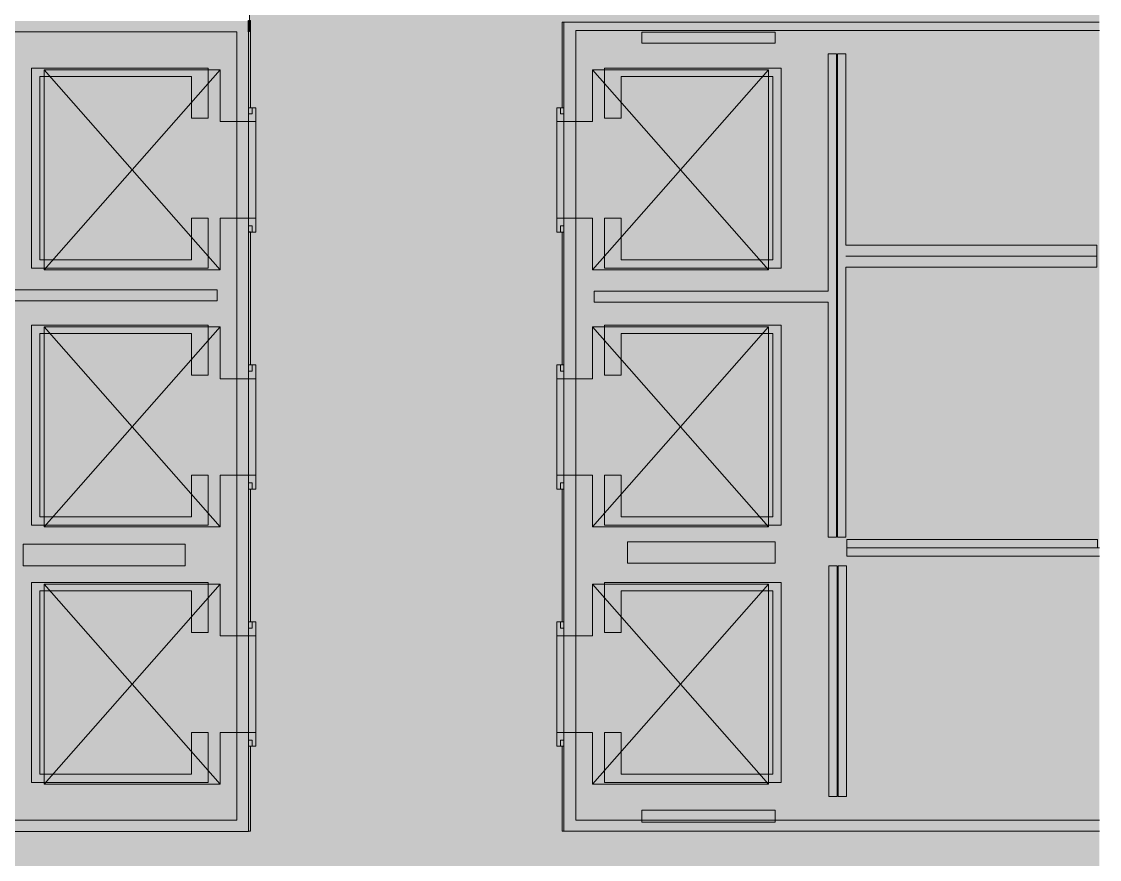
# Model space of a CAD drawing. Header units: inches. Extents: x -1767 to 184, y -1065 to 157.
# Drawn here: x -269.1 to 183.9, y -494.2 to -142.3 of the extents above; entities that cross this region are included whole.
import ezdxf

# ---------------------------------------------------------------- set-up
doc = ezdxf.new("R2010")
doc.units = ezdxf.units.IN
doc.header["$MEASUREMENT"] = 0
for name, color, linetype, lineweight in [('A-DETL-GENF', 92, 'Continuous', 9), ('A-DETL-THIN', 151, 'Continuous', 9), ('A-GENM', 13, 'Continuous', 9), ('A-WALL', 113, 'Continuous', 13), ('A-WALL-PATT', 111, 'Continuous', 13), ('I-WALL', 2, 'Continuous', 13), ('Q-CASE', 31, 'Continuous', 9)]:
    doc.layers.add(name, color=color, linetype=linetype, lineweight=lineweight)

# ---------------------------------------------------------------- blocks, each defined once
blk = doc.blocks.new('Glass Panels - Glass Panels-5197800-FIRST FLOOR')
at = {"layer": 'Q-CASE', "lineweight": 20}
for p, q in [((3205.18, 2484.29), (3205.18, 2540.09)), ((3205.18, 2540.09), (3205.93, 2540.09)), ((3205.93, 2540.09), (3205.93, 2484.29)), ((3205.93, 2484.29), (3205.18, 2484.29))]:
    blk.add_line(p, q, dxfattribs=at)
blk = doc.blocks.new('Glass Panels1 - Glass Panels-5197898-FIRST FLOOR')
at = {"layer": 'Q-CASE', "lineweight": 20}
for p, q in [((3205.18, 2484.29), (3205.18, 2540.09)), ((3205.18, 2540.09), (3205.93, 2540.09)), ((3205.93, 2540.09), (3205.93, 2484.29)), ((3205.93, 2484.29), (3205.18, 2484.29))]:
    blk.add_line(p, q, dxfattribs=at)
blk = doc.blocks.new('Glass Panels2 - Glass Panels-5197916-FIRST FLOOR')
at = {"layer": 'Q-CASE', "lineweight": 20}
for p, q in [((3205.18, 2484.62), (3205.18, 2521.27)), ((3205.18, 2521.27), (3205.93, 2521.27)), ((3205.93, 2521.27), (3205.93, 2484.62)), ((3205.93, 2484.62), (3205.18, 2484.62))]:
    blk.add_line(p, q, dxfattribs=at)
blk = doc.blocks.new('Glass Panels3 - Glass Panels-5197949-FIRST FLOOR')
at = {"layer": 'Q-CASE', "lineweight": 20}
for p, q in [((3183.22, 2445.11), (3183.22, 2480.83)), ((3183.22, 2480.83), (3183.97, 2480.83)), ((3183.97, 2480.83), (3183.97, 2445.11)), ((3183.97, 2445.11), (3183.22, 2445.11))]:
    blk.add_line(p, q, dxfattribs=at)
blk = doc.blocks.new('Glass Panels4 - Glass Panels-5215834-FIRST FLOOR')
at = {"layer": 'Q-CASE', "lineweight": 20}
for p, q in [((-3430.21, 2485.63), (-3430.21, 2541.43)), ((-3430.21, 2541.43), (-3429.46, 2541.43)), ((-3429.46, 2541.43), (-3429.46, 2485.63)), ((-3429.46, 2485.63), (-3430.21, 2485.63))]:
    blk.add_line(p, q, dxfattribs=at)
blk = doc.blocks.new('Glass Panels5 - Glass Panels-5215846-FIRST FLOOR')
at = {"layer": 'Q-CASE', "lineweight": 20}
for p, q in [((-3430.21, 2486.23), (-3430.21, 2542.02)), ((-3430.21, 2542.02), (-3429.46, 2542.02)), ((-3429.46, 2542.02), (-3429.46, 2486.23)), ((-3429.46, 2486.23), (-3430.21, 2486.23))]:
    blk.add_line(p, q, dxfattribs=at)
blk = doc.blocks.new('Glass Panels6 - Glass Panels-5215858-FIRST FLOOR')
at = {"layer": 'Q-CASE', "lineweight": 20}
for p, q in [((-3430.21, 2486.56), (-3430.21, 2522.46)), ((-3430.21, 2522.46), (-3429.46, 2522.46)), ((-3429.46, 2522.46), (-3429.46, 2486.56)), ((-3429.46, 2486.56), (-3430.21, 2486.56))]:
    blk.add_line(p, q, dxfattribs=at)
blk = doc.blocks.new('Glass Panels7 - Glass Panels-5215870-FIRST FLOOR')
at = {"layer": 'Q-CASE', "lineweight": 20}
for p, q in [((-3408.24, 2447.05), (-3408.24, 2482.76)), ((-3408.24, 2482.76), (-3407.49, 2482.76)), ((-3407.49, 2482.76), (-3407.49, 2447.05)), ((-3407.49, 2447.05), (-3408.24, 2447.05))]:
    blk.add_line(p, q, dxfattribs=at)
blk = doc.blocks.new('Elevator_-_Center_284 _1_ - 72_ x 114_ Hospital min_-5225796-FIRST FLOOR')
at = {"layer": 'A-GENM'}
for p, q in [((-45.9, 83.5), (38.1, 9.5)), ((-45.9, 9.5), (38.1, 83.5))]:
    blk.add_line(p, q, dxfattribs=at)
at = {"layer": 'A-GENM', "lineweight": 13}
for p, q in [((38.1, 83.5), (-45.9, 83.5)), ((-45.9, 83.5), (-45.9, 9.5)), ((38.1, 9.5), (38.1, 83.5)), ((-45.9, 9.5), (-24.15, 9.5)), ((-24.15, 9.5), (-24.15, 2.5)), ((16.35, 9.5), (16.35, 2.5)), ((38.1, 9.5), (16.35, 9.5))]:
    blk.add_line(p, q, dxfattribs=at)
blk = doc.blocks.new('Elevator_-_Center_284 _1_ - 72_ x 114_ Hospital min_-5225941-FIRST FLOOR')
at = {"layer": 'A-GENM', "lineweight": 13}
for p, q in [((-24.15, -9.5), (-24.15, -2.5)), ((16.35, -9.5), (16.35, -2.5)), ((-45.9, -83.5), (-45.9, -9.5)), ((-45.9, -9.5), (-24.15, -9.5)), ((38.1, -9.5), (16.35, -9.5)), ((38.1, -9.5), (38.1, -83.5)), ((38.1, -83.5), (-45.9, -83.5))]:
    blk.add_line(p, q, dxfattribs=at)
at = {"layer": 'A-GENM'}
for p, q in [((-45.9, -83.5), (38.1, -9.5)), ((-45.9, -9.5), (38.1, -83.5))]:
    blk.add_line(p, q, dxfattribs=at)
blk = doc.blocks.new('Glass Panels19 - Glass Panels-5226005-FIRST FLOOR')
at = {"layer": 'Q-CASE', "lineweight": 20}
for p, q in [((3352.64, 2781.23), (3354.24, 2781.23)), ((3352.64, 2775.37), (3352.64, 2781.23)), ((3354.24, 2778.59), (3354.24, 2781.23)), ((3354.24, 2781.23), (3355.7, 2781.23)), ((3354.24, 2781.23), (3354.24, 2778.59)), ((3355.7, 2781.23), (3355.7, 2778.59)), ((3355.7, 2778.59), (3354.24, 2778.59)), ((3354.24, 2778.59), (3355.7, 2778.59)), ((3355.7, 2778.59), (3355.7, 2775.37)), ((3355.7, 2775.37), (3352.64, 2775.37)), ((3352.64, 2729.02), (3352.64, 2734.87)), ((3352.64, 2734.87), (3355.7, 2734.87)), ((3354.24, 2729.02), (3354.24, 2731.66)), ((3354.24, 2731.66), (3355.7, 2731.66)), ((3355.7, 2731.66), (3354.24, 2731.66)), ((3354.24, 2731.66), (3354.24, 2729.02)), ((3355.7, 2734.87), (3355.7, 2731.66)), ((3355.7, 2731.66), (3355.7, 2729.02)), ((3354.24, 2729.02), (3352.64, 2729.02)), ((3355.7, 2729.02), (3354.24, 2729.02))]:
    blk.add_line(p, q, dxfattribs=at)
at = {"layer": 'Q-CASE'}
for p, q in [((3352.64, 2734.87), (3352.64, 2775.37)), ((3355.7, 2775.37), (3355.7, 2734.87))]:
    blk.add_line(p, q, dxfattribs=at)
blk = doc.blocks.new('Glass Panels8 - Glass Panels-5226161-FIRST FLOOR')
at = {"layer": 'Q-CASE', "lineweight": 20}
for p, q in [((3352.64, 2781.23), (3354.24, 2781.23)), ((3352.64, 2775.37), (3352.64, 2781.23)), ((3354.24, 2778.59), (3354.24, 2781.23)), ((3354.24, 2781.23), (3355.7, 2781.23)), ((3354.24, 2781.23), (3354.24, 2778.59)), ((3355.7, 2781.23), (3355.7, 2778.59)), ((3355.7, 2778.59), (3354.24, 2778.59)), ((3354.24, 2778.59), (3355.7, 2778.59)), ((3355.7, 2778.59), (3355.7, 2775.37)), ((3355.7, 2775.37), (3352.64, 2775.37)), ((3352.64, 2729.02), (3352.64, 2734.87)), ((3352.64, 2734.87), (3355.7, 2734.87)), ((3354.24, 2729.02), (3354.24, 2731.66)), ((3354.24, 2731.66), (3355.7, 2731.66)), ((3355.7, 2731.66), (3354.24, 2731.66)), ((3354.24, 2731.66), (3354.24, 2729.02)), ((3355.7, 2734.87), (3355.7, 2731.66)), ((3355.7, 2731.66), (3355.7, 2729.02)), ((3354.24, 2729.02), (3352.64, 2729.02)), ((3355.7, 2729.02), (3354.24, 2729.02))]:
    blk.add_line(p, q, dxfattribs=at)
at = {"layer": 'Q-CASE'}
for p, q in [((3352.64, 2734.87), (3352.64, 2775.37)), ((3355.7, 2775.37), (3355.7, 2734.87))]:
    blk.add_line(p, q, dxfattribs=at)
blk = doc.blocks.new('Glass Panels9 - Glass Panels-5226378-FIRST FLOOR')
at = {"layer": 'Q-CASE', "lineweight": 20}
for p, q in [((3352.64, 2781.23), (3354.24, 2781.23)), ((3352.64, 2775.37), (3352.64, 2781.23)), ((3354.24, 2778.59), (3354.24, 2781.23)), ((3354.24, 2781.23), (3355.7, 2781.23)), ((3354.24, 2781.23), (3354.24, 2778.59)), ((3355.7, 2781.23), (3355.7, 2778.59)), ((3355.7, 2778.59), (3354.24, 2778.59)), ((3354.24, 2778.59), (3355.7, 2778.59)), ((3355.7, 2778.59), (3355.7, 2775.37)), ((3355.7, 2775.37), (3352.64, 2775.37)), ((3352.64, 2729.02), (3352.64, 2734.87)), ((3352.64, 2734.87), (3355.7, 2734.87)), ((3354.24, 2729.02), (3354.24, 2731.66)), ((3354.24, 2731.66), (3355.7, 2731.66)), ((3355.7, 2731.66), (3354.24, 2731.66)), ((3354.24, 2731.66), (3354.24, 2729.02)), ((3355.7, 2734.87), (3355.7, 2731.66)), ((3355.7, 2731.66), (3355.7, 2729.02)), ((3354.24, 2729.02), (3352.64, 2729.02)), ((3355.7, 2729.02), (3354.24, 2729.02))]:
    blk.add_line(p, q, dxfattribs=at)
at = {"layer": 'Q-CASE'}
for p, q in [((3352.64, 2734.87), (3352.64, 2775.37)), ((3355.7, 2775.37), (3355.7, 2734.87))]:
    blk.add_line(p, q, dxfattribs=at)
blk = doc.blocks.new('Glass Panels10 - Glass Panels-5226537-FIRST FLOOR')
at = {"layer": 'Q-CASE', "lineweight": 20}
for p, q in [((-3569.98, 2778.59), (-3569.98, 2781.23)), ((-3569.98, 2781.23), (-3568.51, 2781.23)), ((-3568.51, 2781.23), (-3568.51, 2778.59)), ((-3568.51, 2781.23), (-3566.91, 2781.23)), ((-3568.51, 2778.59), (-3568.51, 2781.23)), ((-3566.91, 2781.23), (-3566.91, 2775.37)), ((-3568.51, 2778.59), (-3569.98, 2778.59)), ((-3569.98, 2775.37), (-3569.98, 2778.59)), ((-3569.98, 2778.59), (-3568.51, 2778.59)), ((-3566.91, 2775.37), (-3569.98, 2775.37)), ((-3569.98, 2731.66), (-3569.98, 2734.87)), ((-3569.98, 2734.87), (-3566.91, 2734.87)), ((-3569.98, 2729.02), (-3569.98, 2731.66)), ((-3569.98, 2731.66), (-3568.51, 2731.66)), ((-3568.51, 2731.66), (-3569.98, 2731.66)), ((-3568.51, 2731.66), (-3568.51, 2729.02)), ((-3568.51, 2729.02), (-3568.51, 2731.66)), ((-3566.91, 2734.87), (-3566.91, 2729.02)), ((-3568.51, 2729.02), (-3569.98, 2729.02)), ((-3566.91, 2729.02), (-3568.51, 2729.02))]:
    blk.add_line(p, q, dxfattribs=at)
at = {"layer": 'Q-CASE'}
for p, q in [((-3569.98, 2734.87), (-3569.98, 2775.37)), ((-3566.91, 2775.37), (-3566.91, 2734.87))]:
    blk.add_line(p, q, dxfattribs=at)
blk = doc.blocks.new('Glass Panels11 - Glass Panels-5226582-FIRST FLOOR')
at = {"layer": 'Q-CASE', "lineweight": 20}
for p, q in [((-3569.98, 2778.59), (-3569.98, 2781.23)), ((-3569.98, 2781.23), (-3568.51, 2781.23)), ((-3568.51, 2781.23), (-3568.51, 2778.59)), ((-3568.51, 2781.23), (-3566.91, 2781.23)), ((-3568.51, 2778.59), (-3568.51, 2781.23)), ((-3566.91, 2781.23), (-3566.91, 2775.37)), ((-3568.51, 2778.59), (-3569.98, 2778.59)), ((-3569.98, 2775.37), (-3569.98, 2778.59)), ((-3569.98, 2778.59), (-3568.51, 2778.59)), ((-3566.91, 2775.37), (-3569.98, 2775.37)), ((-3569.98, 2731.66), (-3569.98, 2734.87)), ((-3569.98, 2734.87), (-3566.91, 2734.87)), ((-3569.98, 2729.02), (-3569.98, 2731.66)), ((-3569.98, 2731.66), (-3568.51, 2731.66)), ((-3568.51, 2731.66), (-3569.98, 2731.66)), ((-3568.51, 2731.66), (-3568.51, 2729.02)), ((-3568.51, 2729.02), (-3568.51, 2731.66)), ((-3566.91, 2734.87), (-3566.91, 2729.02)), ((-3568.51, 2729.02), (-3569.98, 2729.02)), ((-3566.91, 2729.02), (-3568.51, 2729.02))]:
    blk.add_line(p, q, dxfattribs=at)
at = {"layer": 'Q-CASE'}
for p, q in [((-3569.98, 2734.87), (-3569.98, 2775.37)), ((-3566.91, 2775.37), (-3566.91, 2734.87))]:
    blk.add_line(p, q, dxfattribs=at)
blk = doc.blocks.new('Glass Panels12 - Glass Panels-5226627-FIRST FLOOR')
at = {"layer": 'Q-CASE', "lineweight": 20}
for p, q in [((-173.64, -397.08), (-173.64, -394.44)), ((-173.64, -394.44), (-172.17, -394.44)), ((-172.17, -397.08), (-173.64, -397.08)), ((-173.64, -400.29), (-173.64, -397.08)), ((-173.64, -397.08), (-172.17, -397.08)), ((-172.17, -394.44), (-172.17, -397.08)), ((-172.17, -394.44), (-170.57, -394.44)), ((-172.17, -397.08), (-172.17, -394.44)), ((-170.57, -394.44), (-170.57, -400.29)), ((-170.57, -400.29), (-173.64, -400.29)), ((-173.64, -444.01), (-173.64, -440.79)), ((-173.64, -440.79), (-170.57, -440.79)), ((-170.57, -440.79), (-170.57, -446.65)), ((-173.64, -446.65), (-173.64, -444.01)), ((-173.64, -444.01), (-172.17, -444.01)), ((-172.17, -444.01), (-173.64, -444.01)), ((-172.17, -446.65), (-173.64, -446.65)), ((-172.17, -444.01), (-172.17, -446.65)), ((-172.17, -446.65), (-172.17, -444.01)), ((-170.57, -446.65), (-172.17, -446.65))]:
    blk.add_line(p, q, dxfattribs=at)
at = {"layer": 'Q-CASE'}
for p, q in [((-173.64, -440.79), (-173.64, -400.29)), ((-170.57, -400.29), (-170.57, -440.79))]:
    blk.add_line(p, q, dxfattribs=at)

msp = doc.modelspace()

# ---------------------------------------------------------------- hatches: boundary and pattern name
at = {"layer": 'A-DETL-GENF'}
h = msp.add_hatch(color=254, dxfattribs=at)
h.paths.add_polyline_path([(-5.39, -1023.03), (183.88, -1023.03), (183.88, -1001.03), (174.11, -1001.03), (174.11, -1004.28), (171.61, -1004.28), (171.61, -1006.53), (153.61, -1006.53), (153.61, -1004.28), (151.36, -1004.28), (151.36, -1001.03), (113.86, -1001.03), (113.86, -1004.28), (111.61, -1004.28), (111.61, -1006.53), (93.61, -1006.53), (93.61, -1004.41), (91.36, -1004.41), (91.36, -1001.16), (54.11, -1001.16), (54.11, -1004.41), (51.61, -1004.41), (51.61, -1010.53), (40.86, -1010.53), (40.86, -1022.53), (-15.64, -1022.53), (-15.64, -1010.03), (-26.39, -1010.03), (-26.39, -1001.28), (-29.14, -1001.28), (-29.14, -1002.03), (-31.64, -1002.03), (-31.64, -1001.28), (-66.14, -1001.28), (-66.14, -1002.03), (-68.39, -1002.03), (-68.39, -1006.53), (-86.39, -1006.53), (-86.39, -1002.03), (-88.64, -1002.03), (-88.64, -1001.28), (-126.14, -1001.28), (-126.14, -1002.03), (-128.39, -1002.03), (-128.39, -1006.53), (-146.39, -1006.53), (-146.39, -1002.53), (-148.89, -1002.53), (-148.89, -1001.78), (-185.89, -1001.78), (-185.89, -1002.53), (-188.39, -1002.53), (-188.39, -1010.03), (-199.14, -1010.03), (-199.14, -1022.53), (-255.64, -1022.53), (-255.64, -1010.28), (-269.01, -1010.28), (-269.01, -993.78), (-246.39, -993.78), (-246.39, -987.03), (-216.39, -987.03), (-216.39, -1017.03), (-215.64, -1017.03), (-215.64, -993.53), (-215.51, -993.53), (-215.51, -987.53), (-210.01, -987.53), (-210.01, -993.53), (-188.39, -993.53), (-188.39, -997.53), (-185.89, -997.53), (-185.89, -1000.78), (-148.89, -1000.78), (-148.89, -997.53), (-146.39, -997.53), (-146.39, -993.53), (-128.39, -993.53), (-128.39, -997.03), (-126.14, -997.03), (-126.14, -1000.28), (-88.64, -1000.28), (-88.64, -997.03), (-86.39, -997.03), (-86.39, -993.53), (-68.39, -993.53), (-68.39, -997.03), (-66.14, -997.03), (-66.14, -1000.28), (-31.64, -1000.28), (-31.64, -997.03), (-29.14, -997.03), (-29.14, -1000.28), (-26.39, -1000.28), (-26.39, -993.53), (-5.39, -993.53), (-5.39, -987.03), (24.61, -987.03), (24.61, -987.53), (29.99, -987.53), (29.99, -994.03), (51.61, -994.03), (51.61, -999.41), (54.11, -999.41), (54.11, -1000.16), (91.36, -1000.16), (91.36, -999.41), (93.61, -999.41), (93.61, -993.53), (111.61, -993.53), (111.61, -999.28), (113.86, -999.28), (113.86, -1000.03), (151.36, -1000.03), (151.36, -999.28), (153.61, -999.28), (153.61, -993.53), (171.61, -993.53), (171.61, -999.28), (174.11, -999.28), (174.11, -1000.03), (183.88, -1000.03), (183.88, -557.54), (-39.64, -557.54), (-39.64, -552.54), (-71.14, -552.54), (-71.14, -552.04), (-39.64, -552.04), (-39.64, -542.54), (183.88, -542.54), (183.88, -482.36), (-41.14, -482.36), (-41.14, -440.79), (-36.14, -440.79), (-36.14, -477.73), (-8.39, -477.73), (-8.39, -473.54), (47.61, -473.54), (47.61, -477.73), (183.88, -477.73), (183.88, -366.79), (77.76, -366.79), (77.76, -359.79), (183.01, -359.79), (183.01, -363.29), (183.88, -363.29), (183.88, -146.04), (-36.14, -146.04), (-36.14, -184.29), (-41.14, -184.29), (-41.14, -142.54), (183.88, -142.54), (183.88, -84.86), (-50.14, -84.86), (-50.14, -84.42), (-173.22, -84.42), (-173.22, -146.42), (-173.82, -146.42), (-173.82, -146.61), (-173.64, -146.62), (-173.64, -184.29), (-178.64, -184.29), (-178.64, -146.61), (-340.08, -146.61), (-340.08, -181.98), (-292.7, -181.98), (-292.7, -155.79), (-283.57, -155.79), (-283.57, -254.98), (-186.89, -254.98), (-186.89, -259.61), (-283.57, -259.61), (-283.57, -358.79), (-292.7, -358.79), (-292.7, -276.12), (-388.7, -276.12), (-388.7, -218.61), (-438.19, -218.61), (-438.19, -188.29), (-433.57, -188.29), (-433.57, -213.98), (-344.71, -213.98), (-344.71, -146.61), (-433.57, -146.61), (-433.57, -148.29), (-438.19, -148.29), (-438.19, -146.61), (-536.59, -146.61), (-536.59, -339.98), (-515.34, -339.98), (-515.34, -476.99), (-448.19, -476.99), (-448.19, -468.3), (-443.57, -468.3), (-443.57, -481.62), (-541.22, -481.62), (-541.22, -450.42), (-612.84, -450.42), (-612.84, -542.54), (-589.64, -542.54), (-589.64, -552.92), (-586.14, -552.92), (-586.14, -557.54), (-617.47, -557.54), (-617.47, -516.92), (-801.57, -516.94), (-801.59, -558.17), (-972.83, -558.17), (-972.83, -516.92), (-1220.57, -516.92), (-1220.57, -834.78), (-1220.32, -834.78), (-1220.32, -838.78), (-1218.07, -838.78), (-1218.07, -842.03), (-1184.89, -842.03), (-1184.89, -838.78), (-1182.64, -838.78), (-1182.64, -834.78), (-1163.64, -834.78), (-1163.64, -847.78), (-1167.57, -847.78), (-1167.57, -852.16), (-1179.57, -852.16), (-1179.57, -847.78), (-1182.64, -847.78), (-1182.64, -843.78), (-1184.89, -843.78), (-1184.89, -843.03), (-1218.07, -843.03), (-1218.07, -843.78), (-1220.32, -843.78), (-1220.32, -847.78), (-1223.57, -847.78), (-1223.57, -843.78), (-1229.89, -843.78), (-1229.89, -878.78), (-1235.14, -878.78), (-1235.14, -881.03), (-1235.39, -881.03), (-1235.39, -914.53), (-1235.14, -914.53), (-1235.14, -916.78), (-1229.89, -916.78), (-1229.89, -932.78), (-1235.26, -932.78), (-1235.26, -935.03), (-1235.39, -935.03), (-1235.39, -968.53), (-1235.26, -968.53), (-1235.26, -970.78), (-1229.89, -970.78), (-1229.89, -1004.78), (-666.89, -1004.78), (-666.89, -982.03), (-667.08, -982.03), (-667.08, -971.03), (-664.58, -971.03), (-664.58, -968.53), (-661.33, -968.53), (-661.33, -935.03), (-664.58, -935.03), (-664.58, -932.53), (-667.08, -932.53), (-667.08, -917.03), (-664.58, -917.03), (-664.58, -914.53), (-661.33, -914.53), (-661.33, -881.03), (-664.58, -881.03), (-664.58, -878.78), (-667.57, -878.78), (-667.57, -847.78), (-680.01, -847.78), (-680.01, -834.78), (-666.88, -834.78), (-666.88, -807.41), (-629.88, -807.41), (-629.88, -842.28), (-652.57, -842.28), (-652.57, -878.78), (-659.58, -878.78), (-659.58, -881.03), (-660.33, -881.03), (-660.33, -914.53), (-659.58, -914.53), (-659.58, -917.03), (-652.08, -917.03), (-652.08, -932.53), (-659.58, -932.53), (-659.58, -935.03), (-660.33, -935.03), (-660.33, -968.53), (-659.58, -968.53), (-659.58, -971.03), (-652.08, -971.03), (-652.08, -979.28), (-623.7, -979.28), (-623.7, -999.78), (-622.89, -999.78), (-622.89, -1006.03), (-620.39, -1006.03), (-620.39, -1006.78), (-583.39, -1006.78), (-583.39, -1006.03), (-580.89, -1006.03), (-580.89, -999.78), (-564.89, -999.78), (-564.89, -1005.9), (-562.39, -1005.9), (-562.39, -1006.65), (-525.14, -1006.65), (-525.14, -1005.9), (-522.89, -1005.9), (-522.89, -999.78), (-485.51, -999.78), (-485.51, -1007.28), (-485.39, -1007.28), (-485.39, -987.03), (-455.39, -987.03), (-455.39, -987.65), (-450.14, -987.65), (-450.14, -993.65), (-455.39, -993.65), (-455.39, -993.78), (-428.39, -993.78), (-428.39, -1000.53), (-425.64, -1000.53), (-425.64, -997.28), (-423.14, -997.28), (-423.14, -1000.53), (-388.64, -1000.53), (-388.64, -997.28), (-386.39, -997.28), (-386.39, -993.78), (-368.39, -993.78), (-368.39, -997.28), (-366.14, -997.28), (-366.14, -1000.53), (-328.64, -1000.53), (-328.64, -997.28), (-326.39, -997.28), (-326.39, -993.78), (-308.39, -993.78), (-308.39, -997.28), (-306.14, -997.28), (-306.14, -1000.53), (-271.64, -1000.53), (-271.64, -997.28), (-269.14, -997.28), (-269.14, -1002.28), (-271.64, -1002.28), (-271.64, -1001.53), (-306.14, -1001.53), (-306.14, -1002.28), (-308.39, -1002.28), (-308.39, -1006.78), (-326.39, -1006.78), (-326.39, -1002.28), (-328.64, -1002.28), (-328.64, -1001.53), (-366.14, -1001.53), (-366.14, -1002.28), (-368.39, -1002.28), (-368.39, -1006.78), (-386.39, -1006.78), (-386.39, -1002.28), (-388.64, -1002.28), (-388.64, -1001.53), (-423.14, -1001.53), (-423.14, -1002.28), (-425.64, -1002.28), (-425.64, -1001.53), (-428.39, -1001.53), (-428.39, -1010.28), (-439.39, -1010.28), (-439.39, -1022.53), (-495.01, -1022.53), (-495.01, -1014.78), (-522.89, -1014.78), (-522.89, -1010.9), (-525.14, -1010.9), (-525.14, -1007.65), (-562.39, -1007.65), (-562.39, -1010.9), (-564.89, -1010.9), (-564.89, -1014.78), (-580.89, -1014.78), (-580.89, -1011.03), (-583.39, -1011.03), (-583.39, -1007.78), (-620.39, -1007.78), (-620.39, -1011.03), (-622.89, -1011.03), (-622.89, -1014.78), (-623.7, -1014.78), (-623.7, -1014.53), (-661.39, -1014.53), (-661.39, -1022.78), (-1235.39, -1022.78), (-1235.39, -1023.03), (-15.64, -1023.03)], flags=0)
h.paths.add_polyline_path([(24.36, -1017.03), (24.36, -1017.03), (0.86, -1017.03)], flags=0)
h.paths.add_polyline_path([(-630.45, -1009.03), (-629.2, -1009.03), (-629.2, -984.78), (-630.45, -984.78), (-630.45, -1008.28), (-660.45, -1008.28), (-660.45, -984.78), (-661.39, -984.78), (-661.39, -1009.03), (-660.45, -1009.03)], flags=0)
h.paths.add_polyline_path([(-999.51, -852.78), (-1011.51, -852.78), (-1011.51, -847.78), (-1014.51, -847.78), (-1014.51, -843.74), (-1016.76, -843.74), (-1016.76, -842.99), (-1050.14, -842.99), (-1050.14, -843.74), (-1052.51, -843.78), (-1052.51, -847.78), (-1055.51, -847.78), (-1055.51, -852.16), (-1067.51, -852.16), (-1067.51, -847.78), (-1070.64, -847.78), (-1070.64, -843.78), (-1072.89, -843.78), (-1072.89, -843.03), (-1106.39, -843.03), (-1106.39, -843.78), (-1108.64, -843.78), (-1108.64, -847.78), (-1111.64, -847.78), (-1111.64, -852.16), (-1123.64, -852.16), (-1123.64, -847.78), (-1127.64, -847.78), (-1127.64, -834.78), (-1108.64, -834.78), (-1108.64, -838.78), (-1106.39, -838.78), (-1106.39, -842.03), (-1072.89, -842.03), (-1072.89, -838.78), (-1070.64, -838.78), (-1070.64, -834.78), (-1052.51, -834.78), (-1052.51, -838.74), (-1050.14, -838.74), (-1050.14, -841.99), (-1016.76, -841.99), (-1016.76, -838.74), (-1014.51, -838.74), (-1014.51, -834.78), (-996.51, -834.78), (-996.51, -838.74), (-994.01, -838.74), (-994.01, -841.99), (-960.76, -841.99), (-960.76, -838.74), (-959.01, -838.74), (-959.01, -808.9), (-939.76, -808.9), (-939.76, -834.78), (-940.39, -834.78), (-940.39, -838.78), (-938.14, -838.78), (-938.14, -842.03), (-904.64, -842.03), (-904.64, -838.78), (-902.39, -838.78), (-902.39, -834.78), (-884.39, -834.78), (-884.39, -838.78), (-882.14, -838.78), (-882.14, -842.03), (-848.64, -842.03), (-848.64, -838.78), (-846.39, -838.78), (-846.39, -834.78), (-828.64, -834.78), (-828.64, -838.75), (-826.14, -838.75), (-826.14, -842), (-792.89, -842), (-792.89, -838.75), (-790.64, -838.75), (-790.64, -834.78), (-772.64, -834.78), (-772.64, -838.72), (-770.14, -838.72), (-770.14, -841.97), (-736.89, -841.97), (-736.89, -838.72), (-734.64, -838.72), (-734.64, -834.78), (-716.01, -834.78), (-716.01, -847.78), (-719.14, -847.78), (-719.14, -852.16), (-731.14, -852.16), (-731.14, -847.78), (-734.64, -847.78), (-734.64, -843.72), (-736.89, -843.72), (-736.89, -842.97), (-770.14, -842.97), (-770.14, -843.72), (-772.64, -843.72), (-772.64, -847.78), (-775.64, -847.78), (-775.64, -852.16), (-787.64, -852.16), (-787.64, -847.78), (-790.64, -847.78), (-790.64, -843.75), (-792.89, -843.75), (-792.89, -843), (-826.14, -843), (-826.14, -843.75), (-828.64, -843.75), (-828.64, -847.78), (-831.64, -847.78), (-831.64, -852.16), (-843.64, -852.16), (-843.64, -847.78), (-846.39, -847.78), (-846.39, -843.78), (-848.64, -843.78), (-848.64, -843.03), (-882.14, -843.03), (-882.14, -843.78), (-884.39, -843.78), (-884.39, -847.78), (-887.39, -847.78), (-887.39, -852.16), (-899.39, -852.16), (-899.39, -847.78), (-902.39, -847.78), (-902.39, -843.78), (-904.64, -843.78), (-904.64, -843.03), (-938.14, -843.03), (-938.14, -843.78), (-940.39, -843.78), (-940.39, -847.78), (-943.39, -847.78), (-943.39, -852.16), (-955.39, -852.16), (-955.39, -847.78), (-959.01, -847.78), (-959.01, -843.74), (-960.76, -843.74), (-960.76, -842.99), (-994.01, -842.99), (-994.01, -843.74), (-996.51, -843.74), (-996.51, -847.78), (-999.51, -847.78)], flags=0)
h.paths.add_polyline_path([(-660.57, -836.78), (-660.57, -812.91), (-661.38, -812.91), (-661.38, -836.78)], flags=0)
h.paths.add_polyline_path([(-636.57, -836.78), (-635.38, -836.78), (-635.38, -812.91), (-636.57, -812.91), (-636.57, -835.59)], flags=0)
h.paths.add_polyline_path([(87.37, -677.68), (57.37, -677.68), (57.37, -647.68), (87.37, -647.68)], flags=0)
h.paths.add_polyline_path([(-272.63, -677.68), (-302.63, -677.68), (-302.63, -647.68), (-272.63, -647.68)], flags=0)
h.paths.add_polyline_path([(-662.63, -677.68), (-662.63, -647.68), (-632.63, -647.68), (-632.63, -677.68)], flags=0)
h.paths.add_polyline_path([(-959.35, -677.68), (-959.35, -647.68), (-935.35, -647.68), (-935.35, -677.68)], flags=0)
h.paths.add_polyline_path([(-546.14, -557.54), (-546.14, -552.92), (-528.64, -552.92), (-528.64, -542.54), (-174.64, -542.54), (-174.64, -552.04), (-143.14, -552.04), (-143.14, -552.54), (-174.64, -552.54), (-174.64, -557.54), (-541.22, -557.54)], flags=0)
h.paths.add_polyline_path([(-178.64, -482.37), (-394.7, -482.37), (-394.7, -464.68), (-382.7, -464.68), (-382.7, -477.74), (-178.64, -477.74), (-178.64, -440.79), (-173.64, -440.79), (-173.64, -482.37)], flags=0)
h.paths.add_polyline_path([(-528.64, -476.99), (-519.97, -476.99), (-519.97, -344.61), (-532.22, -344.61), (-532.22, -476.99)], flags=0)
h.paths.add_polyline_path([(-288.2, -467.79), (-292.7, -467.79), (-292.7, -370.79), (-283.57, -370.79), (-283.57, -467.79), (-288.07, -467.79)], flags=0)
h.paths.add_polyline_path([(70.11, -467.79), (70.11, -370.79), (73.61, -370.79), (73.61, -467.79)], flags=0)
h.paths.add_polyline_path([(77.55, -467.79), (74.05, -467.79), (74.05, -370.79), (77.55, -370.79), (77.55, -450.42)], flags=0)
h.paths.add_polyline_path([(-261.39, -461.79), (-264.89, -461.79), (-264.89, -377.79), (-190.64, -377.79), (-190.64, -398.79), (-197.64, -398.79), (-197.64, -381.29), (-261.39, -381.29), (-261.39, -458.29), (-197.64, -458.29), (-197.64, -440.79), (-190.64, -440.79), (-190.64, -461.79), (-199.04, -461.79)], flags=0)
h.paths.add_polyline_path([(47.61, -461.79), (-24.14, -461.79), (-24.14, -440.79), (-17.14, -440.79), (-17.14, -458.29), (46.61, -458.29), (46.61, -381.29), (-17.14, -381.29), (-17.14, -398.79), (-24.14, -398.79), (-24.14, -377.79), (50.11, -377.79), (50.11, -461.79)], flags=0)
h.paths.add_polyline_path([(-448.19, -428.3), (-448.19, -397.3), (-388.7, -397.3), (-388.7, -297.81), (-384.07, -297.81), (-384.07, -409.3), (-382.7, -409.3), (-382.7, -424.68), (-394.7, -424.68), (-394.7, -409.3), (-443.57, -409.3), (-443.57, -428.3)], flags=0)
h.paths.add_polyline_path([(-178.64, -400.29), (-178.64, -332.79), (-173.64, -332.79), (-173.64, -400.29)], flags=0)
h.paths.add_polyline_path([(-36.14, -400.29), (-41.14, -400.29), (-41.14, -332.79), (-36.14, -332.79), (-36.14, -398.79)], flags=0)
h.paths.add_polyline_path([(-264.89, -370.79), (-268.39, -370.79), (-268.39, -361.79), (-200.39, -361.79), (-200.39, -370.79), (-261.39, -370.79)], flags=0)
h.paths.add_polyline_path([(47.61, -369.79), (-14.39, -369.79), (-14.39, -360.79), (47.61, -360.79)], flags=0)
h.paths.add_polyline_path([(73.86, -358.79), (73.86, -155.79), (77.36, -155.79), (77.36, -236.17), (182.76, -236.17), (182.76, -245.42), (77.36, -245.42), (77.36, -358.79), (74.05, -358.79)], flags=0)
h.paths.add_polyline_path([(73.36, -358.79), (69.86, -358.79), (69.86, -260.11), (-28.39, -260.11), (-28.39, -255.48), (69.86, -255.48), (69.86, -155.79), (73.36, -155.79), (73.36, -289.13)], flags=0)
h.paths.add_polyline_path([(-261.39, -353.79), (-264.89, -353.79), (-264.89, -269.79), (-190.64, -269.79), (-190.64, -290.79), (-197.64, -290.79), (-197.64, -273.29), (-261.39, -273.29), (-261.39, -350.29), (-197.64, -350.29), (-197.64, -332.79), (-190.64, -332.79), (-190.64, -353.79), (-200.39, -353.79)], flags=0)
h.paths.add_polyline_path([(-14.39, -353.79), (-24.14, -353.79), (-24.14, -332.79), (-17.14, -332.79), (-17.14, -350.29), (46.61, -350.29), (46.61, -273.29), (-17.14, -273.29), (-17.14, -290.79), (-24.14, -290.79), (-24.14, -269.79), (50.11, -269.79), (50.11, -353.79), (46.61, -353.79)], flags=0)
h.paths.add_polyline_path([(-41.14, -292.29), (-41.14, -224.79), (-36.14, -224.79), (-36.14, -292.29)], flags=0)
h.paths.add_polyline_path([(-178.64, -292.29), (-178.64, -224.79), (-173.64, -224.79), (-173.64, -292.29)], flags=0)
h.paths.add_polyline_path([(-296.59, -271.5), (-292.7, -271.5), (-292.7, -218.61), (-321.09, -218.61), (-321.09, -271.5), (-306.92, -271.5)], flags=0)
h.paths.add_polyline_path([(-333.1, -271.5), (-325.72, -271.5), (-325.72, -218.61), (-384.07, -218.61), (-384.07, -271.5)], flags=0)
h.paths.add_polyline_path([(-17.14, -245.79), (-24.14, -245.79), (-24.14, -224.79), (-17.14, -224.79), (-17.14, -242.29), (46.61, -242.29), (46.61, -165.29), (-17.14, -165.29), (-17.14, -182.79), (-24.14, -182.79), (-24.14, -161.79), (50.11, -161.79), (50.11, -245.79), (-15.74, -245.79)], flags=0)
h.paths.add_polyline_path([(-261.37, -245.79), (-264.89, -245.79), (-264.89, -161.79), (-190.64, -161.79), (-190.64, -182.79), (-197.64, -182.79), (-197.64, -165.29), (-261.39, -165.29), (-261.39, -242.29), (-197.64, -242.29), (-197.64, -224.79), (-190.64, -224.79), (-190.64, -245.79), (-199.04, -245.79)], flags=0)
h.paths.add_polyline_path([(-306.92, -213.98), (-292.7, -213.98), (-292.7, -186.61), (-340.08, -186.61), (-340.08, -213.98), (-321.09, -213.98)], flags=0)
h.paths.add_polyline_path([(47.61, -151.36), (-8.39, -151.36), (-8.39, -146.73), (47.61, -146.73)], flags=0)
h.paths.add_polyline_path([(61.18, -80.23), (183.88, -80.23), (183.88, 99.97), (183.61, 99.97), (183.61, 104.47), (181.36, 104.47), (181.36, 105.22), (143.86, 105.22), (143.86, 104.47), (141.61, 104.47), (141.61, 99.97), (123.61, 99.97), (123.61, 104.34), (121.36, 104.34), (121.36, 105.09), (84.11, 105.09), (84.11, 104.34), (81.61, 104.34), (81.61, 99.97), (62.98, 99.97), (62.98, 76.84), (22.23, 76.84), (22.23, 99.97), (3.61, 99.97), (3.61, 104.71), (1.36, 104.71), (1.36, 105.46), (-35.89, 105.46), (-35.89, 104.71), (-38.39, 104.71), (-38.39, 99.97), (-43.64, 99.97), (-43.64, -80.23), (-17.8, -80.23)], flags=0)
h.paths.add_polyline_path([(57.23, 82.34), (57.48, 82.34), (57.48, 99.97), (57.23, 99.97)], flags=0)
h.paths.add_polyline_path([(121.36, 106.09), (121.36, 109.34), (123.61, 109.34), (123.61, 111.97), (126.61, 111.97), (126.61, 117.22), (138.61, 117.22), (138.61, 111.97), (141.61, 111.97), (141.61, 109.47), (143.86, 109.47), (143.86, 106.22), (181.36, 106.22), (181.36, 109.47), (183.61, 109.47), (183.61, 111.97), (183.88, 111.97), (183.88, 119.58), (-44.22, 119.58), (-44.22, 117.22), (-41.39, 117.22), (-41.39, 111.97), (-38.39, 111.97), (-38.39, 109.71), (-35.89, 109.71), (-35.89, 106.46), (1.36, 106.46), (1.36, 109.71), (3.61, 109.71), (3.61, 111.97), (6.61, 111.97), (6.61, 116.97), (12.61, 116.97), (12.61, 117.97), (72.61, 117.97), (72.61, 116.97), (78.61, 116.97), (78.61, 111.97), (81.61, 111.97), (81.61, 109.34), (84.11, 109.34), (84.11, 106.09)], flags=0)
at = {"layer": 'A-WALL-PATT', "lineweight": 9}
for points in [[(-178.64, -146.61), (-173.82, -146.61), (-173.82, -141.98), (-536.59, -141.98), (-536.59, -146.61), (-183.97, -146.61)], [(183.88, -146.04), (183.88, -142.54), (-41.14, -142.54), (-41.14, -146.04), (61.18, -146.04)], [(46.61, -151.36), (47.61, -151.36), (47.61, -146.73), (-8.39, -146.73), (-8.39, -151.36)], [(69.86, -358.79), (73.36, -358.79), (73.36, -155.79), (69.86, -155.79), (69.86, -287.09)], [(77.36, -358.79), (77.36, -155.79), (73.86, -155.79), (73.86, -358.79)], [(-261.39, -242.29), (-261.39, -161.79), (-264.89, -161.79), (-264.89, -242.29)], [(-206.28, -165.29), (-197.64, -165.29), (-197.64, -161.79), (-261.39, -161.79), (-261.39, -165.29)], [(-190.64, -182.79), (-190.64, -161.79), (-197.64, -161.79), (-197.64, -182.79)], [(-24.14, -182.79), (-17.14, -182.79), (-17.14, -161.79), (-24.14, -161.79), (-24.14, -165.29)], [(46.61, -165.29), (46.61, -161.79), (-17.14, -161.79), (-17.14, -165.29)], [(46.61, -242.29), (50.11, -242.29), (50.11, -161.79), (46.61, -161.79), (46.61, -224.79)], [(-197.64, -245.79), (-190.64, -245.79), (-190.64, -224.79), (-197.64, -224.79), (-197.64, -242.29)], [(-24.14, -245.79), (-17.14, -245.79), (-17.14, -224.79), (-24.14, -224.79), (-24.14, -242.29)], [(77.36, -240.79), (182.76, -240.79), (182.76, -236.17), (77.36, -236.17)], [(-264.89, -245.79), (-197.64, -245.79), (-197.64, -242.29), (-264.89, -242.29)], [(-0.8, -245.79), (50.11, -245.79), (50.11, -242.29), (-17.14, -242.29), (-17.14, -245.79)], [(182.76, -245.42), (182.76, -240.79), (77.36, -240.79), (77.36, -245.42), (105.83, -245.42)], [(-268.39, -259.61), (-186.89, -259.61), (-186.89, -254.98), (-283.57, -254.98), (-283.57, -259.61), (-283.36, -259.61)], [(-28.39, -260.11), (69.86, -260.11), (69.86, -255.48), (-28.39, -255.48)], [(-261.39, -350.29), (-261.39, -269.79), (-264.89, -269.79), (-264.89, -350.29)], [(-197.64, -273.29), (-197.64, -269.79), (-261.39, -269.79), (-261.39, -273.29), (-200.39, -273.29)], [(-190.64, -290.79), (-190.64, -269.79), (-197.64, -269.79), (-197.64, -290.79)], [(-17.14, -290.79), (-17.14, -269.79), (-24.14, -269.79), (-24.14, -290.79)], [(46.26, -273.29), (46.61, -273.29), (46.61, -269.79), (-17.14, -269.79), (-17.14, -273.29)], [(47.61, -350.29), (50.11, -350.29), (50.11, -269.79), (46.61, -269.79), (46.61, -350.29)], [(-197.64, -353.79), (-190.64, -353.79), (-190.64, -332.79), (-197.64, -332.79), (-197.64, -350.29)], [(-24.14, -353.79), (-17.14, -353.79), (-17.14, -332.79), (-24.14, -332.79), (-24.14, -350.29)], [(-264.89, -353.79), (-197.64, -353.79), (-197.64, -350.29), (-264.89, -350.29)], [(47.61, -353.79), (50.11, -353.79), (50.11, -350.29), (-17.14, -350.29), (-17.14, -353.79), (46.61, -353.79)], [(-200.39, -370.79), (-200.39, -361.79), (-268.39, -361.79), (-268.39, -370.79)], [(47.61, -369.79), (47.61, -360.79), (-14.39, -360.79), (-14.39, -369.79)], [(183.01, -363.29), (183.01, -359.79), (77.76, -359.79), (77.76, -363.29)], [(183.88, -366.79), (183.88, -363.29), (77.76, -363.29), (77.76, -366.79)], [(73.61, -467.79), (73.61, -370.79), (70.11, -370.79), (70.11, -467.79)], [(74.05, -467.79), (77.55, -467.79), (77.55, -370.79), (74.05, -370.79), (74.05, -432.98)], [(-261.39, -458.29), (-261.39, -377.79), (-264.89, -377.79), (-264.89, -458.29)], [(-261.39, -381.29), (-197.64, -381.29), (-197.64, -377.79), (-261.39, -377.79)], [(-190.64, -398.79), (-190.64, -377.79), (-197.64, -377.79), (-197.64, -398.79)], [(-17.14, -398.79), (-17.14, -377.79), (-24.14, -377.79), (-24.14, -398.79)], [(-14.39, -381.29), (46.61, -381.29), (46.61, -377.79), (-17.14, -377.79), (-17.14, -381.29)], [(46.61, -458.29), (50.11, -458.29), (50.11, -377.79), (46.61, -377.79), (46.61, -432.98)], [(-190.64, -461.79), (-190.64, -440.79), (-197.64, -440.79), (-197.64, -461.79)], [(-17.14, -461.79), (-17.14, -440.79), (-24.14, -440.79), (-24.14, -461.79)], [(-261.39, -461.79), (-197.64, -461.79), (-197.64, -458.29), (-264.89, -458.29), (-264.89, -461.79)], [(47.61, -461.79), (50.11, -461.79), (50.11, -458.29), (-17.14, -458.29), (-17.14, -461.79), (46.61, -461.79)], [(47.61, -477.73), (47.61, -473.54), (-8.39, -473.54), (-8.39, -477.73), (46.61, -477.73)], [(-173.64, -482.37), (-173.64, -477.74), (-382.7, -477.74), (-382.7, -482.37), (-189.77, -482.37)], [(183.88, -482.36), (183.88, -477.73), (-41.14, -477.73), (-41.14, -482.36)]]:
    msp.add_hatch(color=7, dxfattribs=at).paths.add_polyline_path(points, flags=0)
h = msp.add_hatch(color=7, dxfattribs=at)
h.paths.add_polyline_path([(-178.64, -477.74), (-173.64, -477.74), (-173.64, -440.79), (-178.64, -440.79)], flags=0)
h.paths.add_polyline_path([(-173.64, -400.29), (-173.64, -332.79), (-178.64, -332.79), (-178.64, -400.29)], flags=0)
h.paths.add_polyline_path([(-173.64, -292.29), (-173.64, -224.79), (-178.64, -224.79), (-178.64, -292.29)], flags=0)
h.paths.add_polyline_path([(-178.64, -184.29), (-173.64, -184.29), (-173.64, -146.61), (-178.64, -146.61), (-178.64, -165.11)], flags=0)
h = msp.add_hatch(color=7, dxfattribs=at)
h.paths.add_polyline_path([(-36.14, -477.73), (-36.14, -440.79), (-41.14, -440.79), (-41.14, -477.73)], flags=0)
h.paths.add_polyline_path([(-41.14, -400.29), (-36.14, -400.29), (-36.14, -332.79), (-41.14, -332.79), (-41.14, -343.69)], flags=0)
h.paths.add_polyline_path([(-41.14, -292.29), (-36.14, -292.29), (-36.14, -224.79), (-41.14, -224.79), (-41.14, -254.4)], flags=0)
h.paths.add_polyline_path([(-36.14, -184.29), (-36.14, -146.04), (-41.14, -146.04), (-41.14, -184.29)], flags=0)

# ---------------------------------------------------------------- linework, layer by layer
at = {"layer": 'A-DETL-THIN'}
for p, q in [((-173.22, -84.42), (-173.22, -146.42)), ((-173.22, -146.42), (-173.82, -146.42))]:
    msp.add_line(p, q, dxfattribs=at)
at = {"layer": 'A-WALL', "color": 8, "lineweight": 20}
for p, q in [((-173.82, -141.79), (-173.82, -146.61)), ((-178.64, -146.61), (-340.08, -146.61)), ((-8.39, -151.36), (-8.39, -146.73)), ((-8.39, -146.73), (47.61, -146.73)), ((47.61, -146.73), (47.61, -151.36)), ((47.61, -151.36), (-8.39, -151.36)), ((-197.64, -161.79), (-190.64, -161.79)), ((-190.64, -161.79), (-190.64, -182.79)), ((-24.14, -182.79), (-24.14, -161.79)), ((-24.14, -161.79), (-17.14, -161.79)), ((-197.64, -182.79), (-197.64, -165.29)), ((-17.14, -165.29), (-17.14, -182.79)), ((-190.64, -182.79), (-197.64, -182.79)), ((-17.14, -182.79), (-24.14, -182.79)), ((-197.64, -242.29), (-197.64, -224.79)), ((-197.64, -224.79), (-190.64, -224.79)), ((-190.64, -224.79), (-190.64, -245.79)), ((-24.14, -245.79), (-24.14, -224.79)), ((-24.14, -224.79), (-17.14, -224.79)), ((-17.14, -224.79), (-17.14, -242.29)), ((77.36, -236.17), (182.76, -236.17)), ((182.76, -236.17), (182.76, -245.42)), ((182.76, -240.79), (77.36, -240.79)), ((-190.64, -245.79), (-197.64, -245.79)), ((-17.14, -245.79), (-24.14, -245.79)), ((182.76, -245.42), (77.36, -245.42)), ((-283.57, -254.98), (-186.89, -254.98)), ((-186.89, -254.98), (-186.89, -259.61)), ((-28.39, -260.11), (-28.39, -255.48)), ((-28.39, -255.48), (69.86, -255.48)), ((-186.89, -259.61), (-283.57, -259.61)), ((69.86, -260.11), (-28.39, -260.11)), ((-197.64, -269.79), (-190.64, -269.79)), ((-190.64, -269.79), (-190.64, -290.79)), ((-24.14, -290.79), (-24.14, -269.79)), ((-24.14, -269.79), (-17.14, -269.79)), ((-197.64, -290.79), (-197.64, -273.29)), ((-17.14, -273.29), (-17.14, -290.79)), ((-190.64, -290.79), (-197.64, -290.79)), ((-17.14, -290.79), (-24.14, -290.79)), ((-197.64, -350.29), (-197.64, -332.79)), ((-197.64, -332.79), (-190.64, -332.79)), ((-190.64, -332.79), (-190.64, -353.79)), ((-24.14, -353.79), (-24.14, -332.79)), ((-24.14, -332.79), (-17.14, -332.79)), ((-17.14, -332.79), (-17.14, -350.29)), ((-190.64, -353.79), (-197.64, -353.79)), ((-17.14, -353.79), (-24.14, -353.79)), ((-268.39, -361.79), (-200.39, -361.79)), ((-268.39, -370.79), (-268.39, -361.79)), ((-200.39, -361.79), (-200.39, -370.79)), ((-14.39, -369.79), (-14.39, -360.79)), ((-14.39, -360.79), (47.61, -360.79)), ((47.61, -360.79), (47.61, -369.79)), ((-200.39, -370.79), (-268.39, -370.79)), ((47.61, -369.79), (-14.39, -369.79)), ((-197.64, -377.79), (-190.64, -377.79)), ((-190.64, -377.79), (-190.64, -398.79)), ((-24.14, -398.79), (-24.14, -377.79)), ((-24.14, -377.79), (-17.14, -377.79)), ((-197.64, -398.79), (-197.64, -381.29)), ((-17.14, -381.29), (-17.14, -398.79)), ((-190.64, -398.79), (-197.64, -398.79)), ((-17.14, -398.79), (-24.14, -398.79)), ((-197.64, -458.29), (-197.64, -440.79)), ((-197.64, -440.79), (-190.64, -440.79)), ((-190.64, -440.79), (-190.64, -461.79)), ((-24.14, -461.79), (-24.14, -440.79)), ((-24.14, -440.79), (-17.14, -440.79)), ((-17.14, -440.79), (-17.14, -458.29)), ((-190.64, -461.79), (-197.64, -461.79)), ((-17.14, -461.79), (-24.14, -461.79)), ((-382.7, -477.74), (-178.64, -477.74)), ((-173.64, -477.74), (-173.64, -482.37)), ((-41.14, -482.36), (-41.14, -477.73)), ((-36.14, -477.73), (183.88, -477.73)), ((-173.64, -482.37), (-394.7, -482.37)), ((183.88, -482.36), (-41.14, -482.36))]:
    msp.add_line(p, q, dxfattribs=at)
at = {"layer": 'I-WALL', "color": 8, "lineweight": 20}
for p, q in [((-41.14, -142.54), (183.8, -142.54)), ((-41.14, -184.29), (-41.14, -142.54)), ((-178.64, -184.29), (-178.64, -146.61)), ((-173.82, -146.61), (-173.64, -146.61)), ((-173.64, -146.61), (-173.64, -184.29)), ((183.88, -146.04), (-36.14, -146.04)), ((-36.14, -146.04), (-36.14, -184.29)), ((69.86, -255.48), (69.86, -155.79)), ((69.86, -155.79), (73.36, -155.79)), ((73.36, -155.79), (73.36, -358.79)), ((73.86, -358.79), (73.86, -155.79)), ((73.86, -155.79), (77.36, -155.79)), ((77.36, -155.79), (77.36, -236.17)), ((-264.89, -245.79), (-264.89, -161.79)), ((-264.89, -161.79), (-197.64, -161.79)), ((-17.14, -161.79), (50.11, -161.79)), ((50.11, -161.79), (50.11, -245.79)), ((-261.39, -165.29), (-261.39, -242.29)), ((-197.64, -165.29), (-261.39, -165.29)), ((46.61, -165.29), (-17.14, -165.29)), ((46.61, -242.29), (46.61, -165.29)), ((-173.64, -184.29), (-178.64, -184.29)), ((-36.14, -184.29), (-41.14, -184.29)), ((-178.64, -292.29), (-178.64, -224.79)), ((-178.64, -224.79), (-173.64, -224.79)), ((-173.64, -224.79), (-173.64, -292.29)), ((-41.14, -292.29), (-41.14, -224.79)), ((-41.14, -224.79), (-36.14, -224.79)), ((-36.14, -224.79), (-36.14, -292.29)), ((-261.39, -242.29), (-197.64, -242.29)), ((-17.14, -242.29), (46.61, -242.29)), ((-197.64, -245.79), (-264.89, -245.79)), ((50.11, -245.79), (-17.14, -245.79)), ((77.36, -245.42), (77.36, -358.79)), ((69.86, -358.79), (69.86, -260.11)), ((-264.89, -353.79), (-264.89, -269.79)), ((-264.89, -269.79), (-197.64, -269.79)), ((-17.14, -269.79), (50.11, -269.79)), ((50.11, -269.79), (50.11, -353.79)), ((-261.39, -273.29), (-261.39, -350.29)), ((-197.64, -273.29), (-261.39, -273.29)), ((46.61, -273.29), (-17.14, -273.29)), ((46.61, -350.29), (46.61, -273.29)), ((-173.64, -292.29), (-178.64, -292.29)), ((-36.14, -292.29), (-41.14, -292.29)), ((-178.64, -400.29), (-178.64, -332.79)), ((-178.64, -332.79), (-173.64, -332.79)), ((-173.64, -332.79), (-173.64, -400.29)), ((-41.14, -400.29), (-41.14, -332.79)), ((-41.14, -332.79), (-36.14, -332.79)), ((-36.14, -332.79), (-36.14, -400.29)), ((-261.39, -350.29), (-197.64, -350.29)), ((-17.14, -350.29), (46.61, -350.29)), ((-197.64, -353.79), (-264.89, -353.79)), ((50.11, -353.79), (-17.14, -353.79)), ((73.36, -358.79), (69.86, -358.79)), ((77.36, -358.79), (73.86, -358.79)), ((77.76, -366.79), (77.76, -359.79)), ((77.76, -359.79), (183.01, -359.79)), ((183.01, -359.79), (183.01, -363.29)), ((183.88, -363.29), (77.76, -363.29)), ((183.88, -366.79), (77.76, -366.79)), ((70.11, -467.79), (70.11, -370.79)), ((70.11, -370.79), (73.61, -370.79)), ((73.61, -370.79), (73.61, -467.79)), ((74.05, -467.79), (74.05, -370.79)), ((74.05, -370.79), (77.55, -370.79)), ((77.55, -370.79), (77.55, -467.79)), ((-264.89, -461.79), (-264.89, -377.79)), ((-264.89, -377.79), (-197.64, -377.79)), ((-17.14, -377.79), (50.11, -377.79)), ((50.11, -377.79), (50.11, -461.79)), ((-261.39, -381.29), (-261.39, -458.29)), ((-197.64, -381.29), (-261.39, -381.29)), ((46.61, -381.29), (-17.14, -381.29)), ((46.61, -458.29), (46.61, -381.29)), ((-173.64, -400.29), (-178.64, -400.29)), ((-36.14, -400.29), (-41.14, -400.29)), ((-178.64, -477.74), (-178.64, -440.79)), ((-178.64, -440.79), (-173.64, -440.79)), ((-173.64, -440.79), (-173.64, -477.74)), ((-41.14, -477.73), (-41.14, -440.79)), ((-41.14, -440.79), (-36.14, -440.79)), ((-36.14, -440.79), (-36.14, -477.73)), ((-197.64, -461.79), (-264.89, -461.79)), ((-261.39, -458.29), (-197.64, -458.29)), ((-17.14, -458.29), (46.61, -458.29)), ((50.11, -461.79), (-17.14, -461.79)), ((73.61, -467.79), (70.11, -467.79)), ((77.55, -467.79), (74.05, -467.79)), ((-8.39, -473.54), (47.61, -473.54)), ((-8.39, -478.54), (-8.39, -473.54)), ((47.61, -473.54), (47.61, -478.54)), ((47.61, -478.54), (-8.39, -478.54))]:
    msp.add_line(p, q, dxfattribs=at)
at = {"layer": 'I-WALL', "lineweight": 9}
for p, q in [((-178.64, -184.29), (-178.64, -224.79)), ((-173.64, -224.79), (-173.64, -184.29)), ((-41.14, -184.29), (-41.14, -224.79)), ((-36.14, -224.79), (-36.14, -184.29)), ((-178.64, -292.29), (-178.64, -332.79)), ((-173.64, -332.79), (-173.64, -292.29)), ((-41.14, -292.29), (-41.14, -332.79)), ((-36.14, -332.79), (-36.14, -292.29)), ((-178.64, -400.29), (-178.64, -440.79)), ((-173.64, -440.79), (-173.64, -400.29)), ((-41.14, -400.29), (-41.14, -440.79)), ((-36.14, -440.79), (-36.14, -400.29))]:
    msp.add_line(p, q, dxfattribs=at)

# ---------------------------------------------------------------- block references
at = {"layer": 'A-GENM', "rotation": 89.99999999999991}
for name, p in [('Elevator_-_Center_284 _1_ - 72_ x 114_ Hospital min_-5225796-FIRST FLOOR', (-176.14, -200.64)), ('Elevator_-_Center_284 _1_ - 72_ x 114_ Hospital min_-5225941-FIRST FLOOR', (-38.64, -200.64)), ('Elevator_-_Center_284 _1_ - 72_ x 114_ Hospital min_-5225796-FIRST FLOOR', (-176.14, -308.64)), ('Elevator_-_Center_284 _1_ - 72_ x 114_ Hospital min_-5225941-FIRST FLOOR', (-38.64, -308.64)), ('Elevator_-_Center_284 _1_ - 72_ x 114_ Hospital min_-5225796-FIRST FLOOR', (-176.14, -416.64)), ('Elevator_-_Center_284 _1_ - 72_ x 114_ Hospital min_-5225941-FIRST FLOOR', (-38.64, -416.64))]:
    msp.add_blockref(name, p, dxfattribs=at)
at = {"layer": 'Q-CASE'}
for name, p in [('Glass Panels2 - Glass Panels-5197916-FIRST FLOOR', (-3378.82, -2663.07)), ('Glass Panels6 - Glass Panels-5215858-FIRST FLOOR', (3388.32, -2665)), ('Glass Panels10 - Glass Panels-5226537-FIRST FLOOR', (3396.34, -2959.67)), ('Glass Panels19 - Glass Panels-5226005-FIRST FLOOR', (-3396.84, -2959.67)), ('Glass Panels1 - Glass Panels-5197898-FIRST FLOOR', (-3378.82, -2770.73)), ('Glass Panels5 - Glass Panels-5215846-FIRST FLOOR', (3388.32, -2772.67)), ('Glass Panels11 - Glass Panels-5226582-FIRST FLOOR', (3396.34, -3067.67)), ('Glass Panels8 - Glass Panels-5226161-FIRST FLOOR', (-3396.84, -3067.67)), ('Glass Panels - Glass Panels-5197800-FIRST FLOOR', (-3378.82, -2878.73)), ('Glass Panels4 - Glass Panels-5215834-FIRST FLOOR', (3388.32, -2880.07)), ('Glass Panels12 - Glass Panels-5226627-FIRST FLOOR', (0, 0)), ('Glass Panels9 - Glass Panels-5226378-FIRST FLOOR', (-3396.84, -3175.67)), ('Glass Panels3 - Glass Panels-5197949-FIRST FLOOR', (-3356.86, -2927.47)), ('Glass Panels7 - Glass Panels-5215870-FIRST FLOOR', (3366.36, -2929.41))]:
    msp.add_blockref(name, p, dxfattribs=at)

doc.saveas('drawing.dxf')
